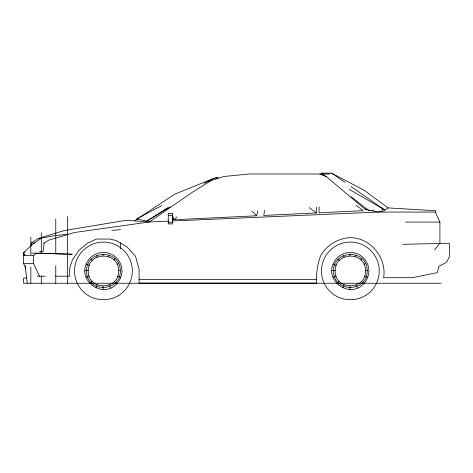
<?xml version="1.0" encoding="UTF-8"?>
<svg xmlns="http://www.w3.org/2000/svg" width="473" height="473" viewBox="0 0 473 473"><rect width="100%" height="100%" fill="white"/><g stroke="black" fill="none" stroke-linecap="round" stroke-linejoin="round"><path stroke-width="0.71" d="M172.468 221.807L172.468 213.394L168.264 213.394L168.264 223.906L172.468 223.906L172.468 213.394M31.283 245.747L31.319 242.909L38.573 238.398L63.938 230.658L126.167 220.276L149.409 221.973L168.695 221.139M264.555 210.396L263.774 215.44L316.319 212.921L316.49 207.127M55.66 276.22L69.614 276.22L69.614 268.504L72.393 259.943L78.518 250.785L87.747 243.057L96.468 239.054L109.89 239.054L116.122 240.526L127.095 246.906L135.532 256.307L139.068 269.291L139.068 283.091L316.555 283.091C316.124 273.867 317.413 264.827 320.44 256.094C325.873 246.262 335.446 239.941 346.419 237.972C367.994 234.868 387.216 256.673 383.633 277.692L412.326 277.692L437.253 272.655L439.003 266.299L446.536 262.338L449.35 256.815L449.35 243.228L402.836 244.328M118.67 270.562C119.391 290.339 88.516 291.149 88.197 271.36C87.475 251.589 118.351 250.779 118.67 270.562L120.319 270.521C119.971 248.591 85.749 249.49 86.547 271.407C86.896 293.337 121.118 292.438 120.319 270.521M365.588 270.562C366.309 290.339 335.44 291.149 335.12 271.36C334.399 251.589 365.274 250.779 365.588 270.562L367.243 270.521C366.894 248.591 332.673 249.49 333.471 271.407C333.82 293.337 368.041 292.438 367.243 270.521M329.77 174.005L249.188 174.005L223.788 176.518L210.792 180.716L191.967 192.535L149.409 221.973L74.527 232.503L48.725 240.154L44.119 243.021L43.209 251.429L39.75 251.429M173.23 216.871L173.739 219.744L256.662 215.777L257.909 210.804M434.48 250.022L439.92 243.228L439.92 222.085L435.343 212.07L435.804 210.745L388.067 207.907L364.311 190.4L333.288 174.005M95.989 287.797L97.219 284.764M108.595 256.762L109.216 255.243M342.913 287.797L344.143 284.764M355.519 256.762L356.139 255.243M116.884 283.729L119.728 279.809L121.46 275.292A18.542 18.542 0 0 0 87.138 262.119C76.685 280.454 102.676 299.338 116.884 283.729L114.484 281.453M363.808 283.729L366.652 279.809L368.384 275.292A18.542 18.542 0 0 0 334.062 262.119C323.609 280.454 349.6 299.338 363.808 283.729L361.407 281.453M89.882 283.439L92.229 281.133M113.875 259.872L115.063 258.707M336.806 283.439L339.147 281.133M360.798 259.872L361.981 258.707M173.739 219.744L177.085 216.876M25.737 268.096L23.65 263.65L23.65 255.538L25.17 254.326M23.65 255.538L33.613 255.538L36.652 253.108L72.198 254.261L31.673 253.108M388.067 207.907L384.076 210.798L377.921 212.07L172.278 220.986M134.657 220.897L138.926 218.041M140.144 217.225L174.306 194.397L211.803 179.113M161.831 205.613L136.443 218.922L146.955 221.027L168.021 207.558M208.918 181.419L213.258 178.646L218.514 177.6L216.628 178.741M146.955 221.027L170.179 206.932M204.141 183.429L213.258 178.646M24.933 252.085L23.65 252.694L23.993 255.609M117.014 264.318L118.51 263.65M363.938 264.318L365.434 263.65M86.092 277.208L89.143 276.013M333.016 277.208L336.061 276.013M215.304 177.688L216.847 177.476M68.147 234.342L55.767 235.453L41.311 238.144L30.84 245.688L23.65 252.694L24.07 255.586M111.823 230.428L120.556 229.642M322.35 174.005L326.541 176.772L365.038 209.243L367.137 209.084M369.981 210.355L368.55 210.426L351.238 196.792M372.127 210.254L373.564 210.183M381.433 209.811L384.301 209.669L351.072 186.587M322.964 174.519L321.232 173.153L331.744 173.153L345.03 182.389M435.343 212.07L377.921 212.07L365.038 209.243M168.264 215.499L172.55 215.475M405.479 222.085L439.92 222.085M168.264 222.369L172.468 222.369M23.65 263.65L33.613 263.65L39.507 276.22M84.992 270.562L88.28 270.562M331.916 270.562L335.203 270.562M37.373 276.22L45.378 276.22M26.583 277.994L23.65 277.994L23.65 283.25L441.061 283.25M139.068 279.649L316.555 279.649M31.319 242.909L34.896 242.939M43.475 243.016L44.119 243.021M38.573 238.398L40.749 238.77M333.27 264.176L336.327 265.347M364.541 276.179L367.598 277.349M86.346 264.176L89.403 265.347M117.617 276.179L120.674 277.349M319.831 174.005L326.541 176.772M321.232 173.153L323.142 174.265M349.263 189.383L384.301 209.669M309.224 207.617L316.319 212.921M356.134 205.193L363.075 210.686L319.104 212.791L319.104 206.884M338.1 259.334L339.301 260.475M91.177 259.334L92.377 260.475M251.955 211.189L256.662 215.777M331.744 173.153L332.779 174.206M343.546 255.662L344.184 257.17M356.068 284.959L357.352 287.968M96.622 255.662L97.267 257.17M109.145 284.959L110.434 287.968M25.193 265.791L27.245 283.25M349.914 254.078L349.914 255.733M349.914 286.112L349.914 289.399M120.556 242.862L120.556 248.733M102.99 254.078L102.99 255.733M102.99 286.112L102.99 289.399M67.598 216.581L67.598 283.25M55.767 219.129L55.767 254.031M55.767 265.72L55.767 283.25M41.311 232.799L41.311 251.967M41.311 275.972L41.311 283.25M41.169 251.429L41.169 253.108M33.613 255.538L33.613 263.65M30.84 237.003L30.84 254.527M30.84 267.044L30.84 283.25M118.528 295.595C109.766 300.763 98.668 301.059 89.651 296.352A28.888 28.888 0 0 1 80.824 252.978A28.888 28.888 0 0 1 125.067 251.819A28.888 28.888 0 0 1 118.528 295.595M365.452 295.595C356.689 300.763 345.592 301.059 336.569 296.352A28.888 28.888 0 0 1 327.748 252.978A28.888 28.888 0 0 1 371.991 251.819A28.888 28.888 0 0 1 365.452 295.595"/></g></svg>
